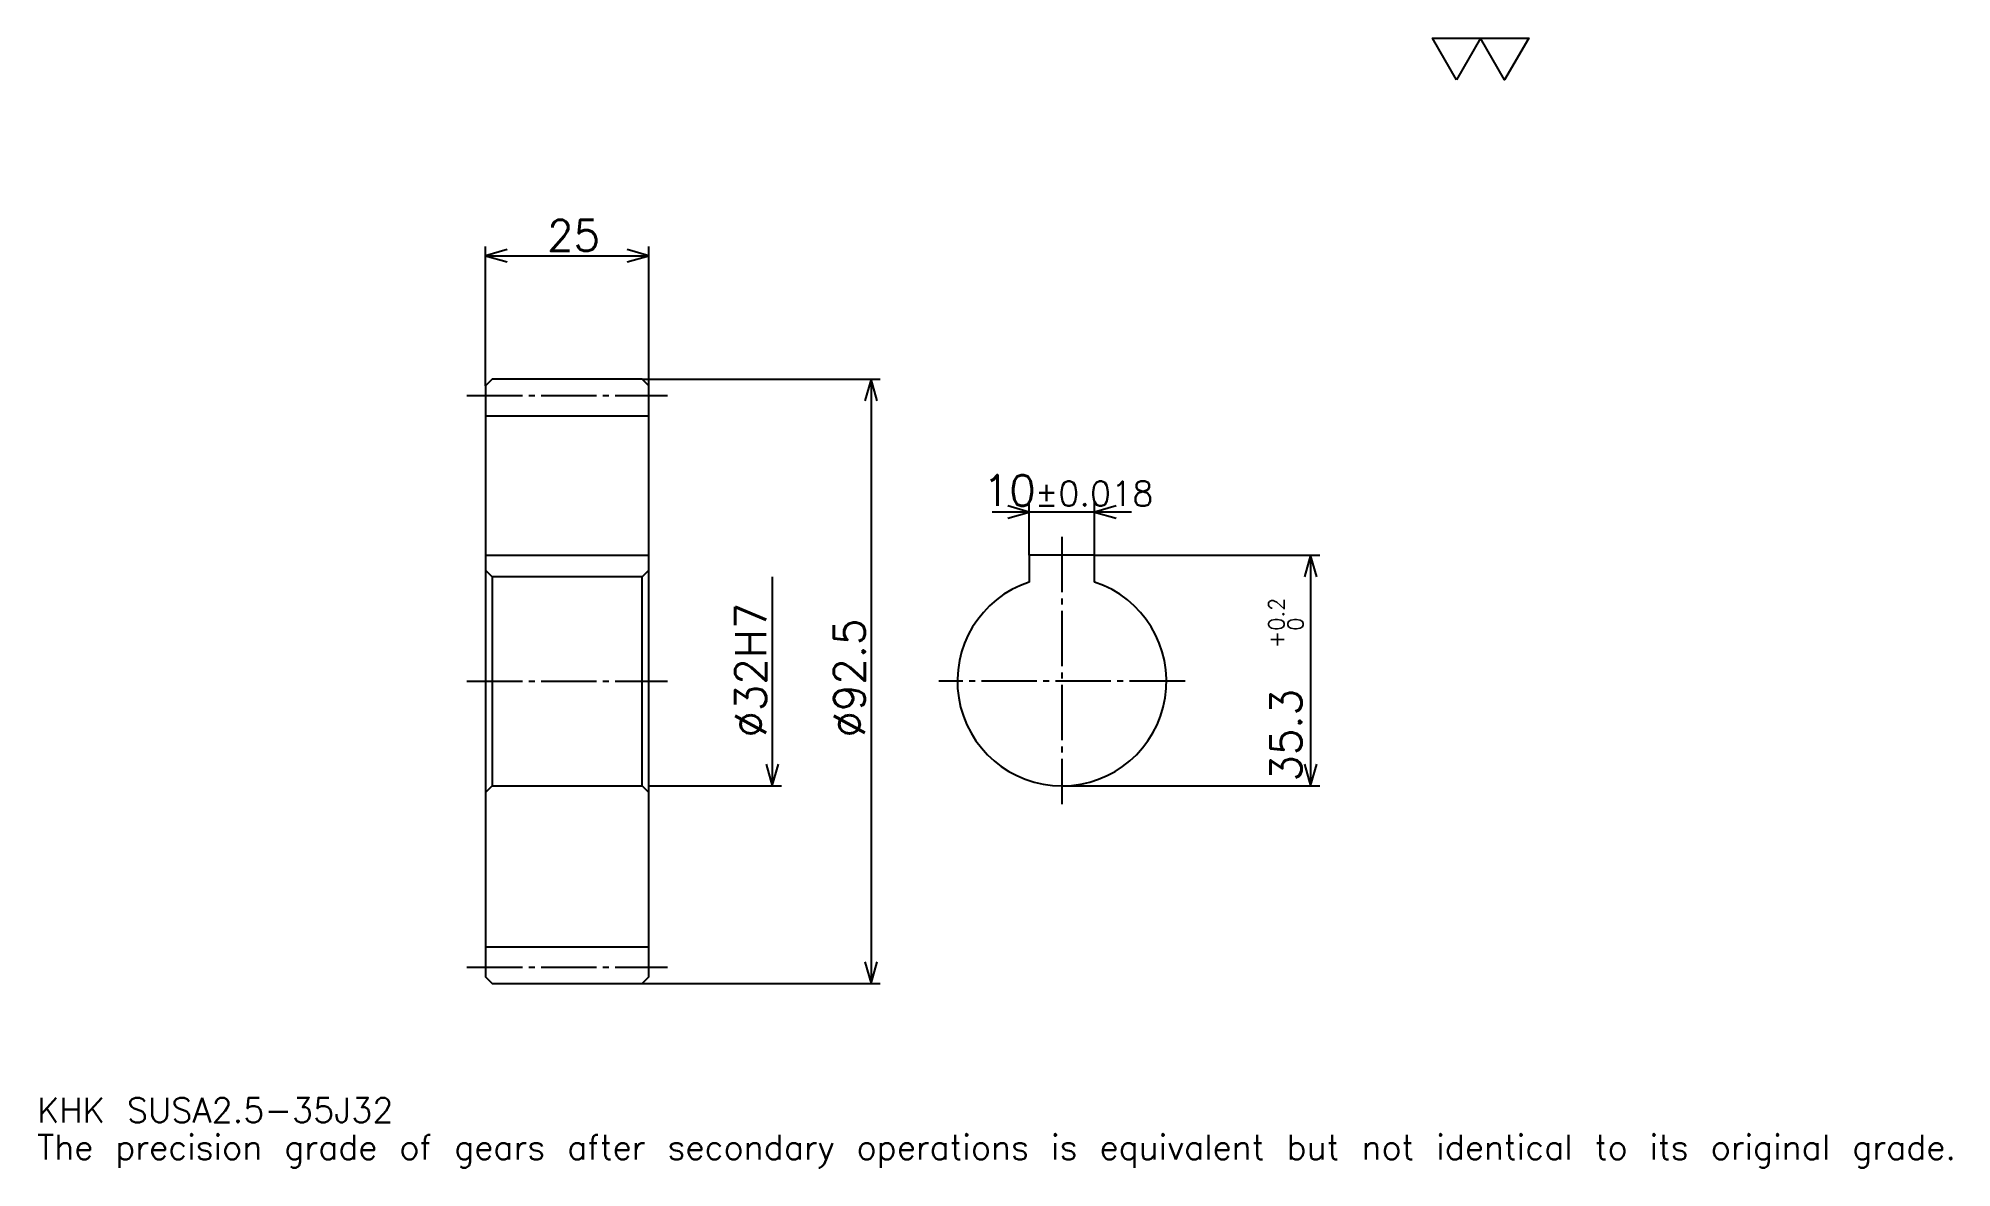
# Model space of a CAD drawing. Extents: x 10 to 302, y 3 to 176.
import ezdxf

# ---------------------------------------------------------------- set-up
doc = ezdxf.new("R2010")
doc.units = 0
doc.linetypes.add('DASHDOT', pattern=[11.33152, 8.498641, -0.944293, 0.944293, -0.944293])
doc.layers.get('0').update_dxf_attribs({"linetype": 'CONTINUOUS'})
doc.layers.add('DASHDOT', color=6, linetype='DASHDOT')
doc.styles.add('KANJI', font='TXT', dxfattribs={"bigfont": 'BIGFONT'})

msp = doc.modelspace()

# ---------------------------------------------------------------- linework, layer by layer
at = {"color": 5}
for p, q in [((78.039413, 124.174591), (78.039413, 144.476898)), ((103.039413, 124.174591), (103.039413, 144.476898)), ((78.039413, 143.060455), (103.039413, 143.060455)), ((78.039413, 123.174591), (78.039413, 124.174591)), ((102.039413, 124.174591), (103.039413, 124.174591)), ((103.039413, 124.174591), (138.450409, 124.174591)), ((103.039413, 123.174591), (103.039413, 124.174591)), ((137.033981, 124.174591), (137.033981, 31.674591)), ((176.919861, 103.834641), (155.588318, 103.834641)), ((161.254089, 97.224594), (161.254089, 105.251083)), ((171.254089, 97.224594), (171.254089, 105.251083)), ((171.254089, 97.224594), (205.720795, 97.224594)), ((204.304352, 97.224594), (204.304352, 61.924591)), ((121.925285, 93.924591), (121.925285, 61.924591)), ((103.039413, 61.924591), (123.341721, 61.924591)), ((166.254089, 61.924591), (205.720795, 61.924591)), ((102.039413, 31.674591), (103.039413, 31.674591)), ((103.039413, 31.674591), (138.450409, 31.674591))]:
    msp.add_line(p, q, dxfattribs=at)
at = {"color": 4}
for p, q in [((78.039413, 118.549591), (103.039413, 118.549591)), ((78.039413, 97.224594), (103.039413, 97.224594)), ((103.039413, 94.924591), (102.039413, 93.924591)), ((78.039413, 60.924591), (79.039413, 61.924591)), ((103.039413, 60.924591), (102.039413, 61.924591)), ((78.039413, 37.299591), (103.039413, 37.299591))]:
    msp.add_line(p, q, dxfattribs=at)
at = {"color": 7}
msp.add_lwpolyline([(226.630432, 169.972824), (222.947693, 176.356247), (237.678665, 176.356247), (233.995926, 169.972824), (230.313171, 176.356247), (226.630432, 169.972824)], dxfattribs=at)
at = {"color": 5}
for points in [[(81.344444, 144.004761), (78.039413, 143.060455), (81.344444, 142.11618)], [(99.73439, 142.11618), (103.039413, 143.060455), (99.73439, 144.004761)], [(137.978271, 120.869568), (137.033981, 124.174591), (136.089691, 120.869568)], [(157.949066, 102.89035), (161.254089, 103.834641), (157.949066, 104.778938)], [(174.559113, 104.778938), (171.254089, 103.834641), (174.559113, 102.89035)], [(205.248657, 93.919563), (204.304352, 97.224594), (203.360077, 93.919563)], [(120.980988, 65.229614), (121.925285, 61.924591), (122.869583, 65.229614)], [(203.360077, 65.229614), (204.304352, 61.924591), (205.248657, 65.229614)], [(136.089691, 34.979618), (137.033981, 31.674591), (137.978271, 34.979618)]]:
    msp.add_lwpolyline(points, dxfattribs=at)
at = {"color": 4}
for points in [[(78.039413, 60.924591), (78.039413, 32.674591), (79.039413, 31.674591), (102.039413, 31.674591), (103.039413, 32.674591), (103.039413, 123.174591), (102.039413, 124.174591), (79.039413, 124.174591), (78.039413, 123.174591), (78.039413, 60.924591)], [(171.254089, 93.123276), (171.254089, 97.224594), (161.254089, 97.224594), (161.254089, 93.123276)], [(78.039413, 94.924591), (79.039413, 93.924591), (79.039413, 61.924591), (102.039413, 61.924591), (102.039413, 93.924591), (79.039413, 93.924591)]]:
    msp.add_lwpolyline(points, dxfattribs=at)
msp.add_arc((166.254089, 77.924591), 16, 108.20995733, 71.79004267, dxfattribs=at)
at = {"layer": 'DASHDOT', "color": 7}
for p, q in [((75.206535, 121.674591), (105.872292, 121.674591)), ((166.254089, 100.057472), (166.254089, 59.091713)), ((75.206535, 77.924591), (105.872292, 77.924591)), ((185.086975, 77.924591), (147.421204, 77.924591)), ((75.206535, 34.174591), (105.872292, 34.174591))]:
    msp.add_line(p, q, dxfattribs=at)

# ---------------------------------------------------------------- texts
at = {"color": 7, "style": 'KANJI'}
for s, height, p in [('25', 4.721467, (87.470459, 143.815887)), ('10', 4.721467, (154.147308, 104.778938)), ('%%p0.018', 3.777174, (162.126007, 104.778938)), ('KHK SUSA2.5-35J32', 3.777174, (9.442935, 10.387228)), ('The precision grade of gears after secondary operations is equivalent but not identical to its original grade.', 3.777174, (9.442935, 4.721467))]:
    msp.add_text(s, height=height, dxfattribs=at).set_placement(p)
for s, height, p in [('%%c32H7', 4.721467, (120.980988, 69.307915)), ('0.2', 2.360734, (200.243896, 85.662399)), ('%%c92.5', 4.721467, (136.089691, 69.307915)), ('+', 2.360734, (200.243896, 83.018372)), ('0', 2.360734, (203.171204, 85.662399)), ('35.3', 4.721467, (202.887909, 62.581997))]:
    msp.add_text(s, height=height, rotation=90, dxfattribs=at).set_placement(p)

doc.saveas('drawing.dxf')
